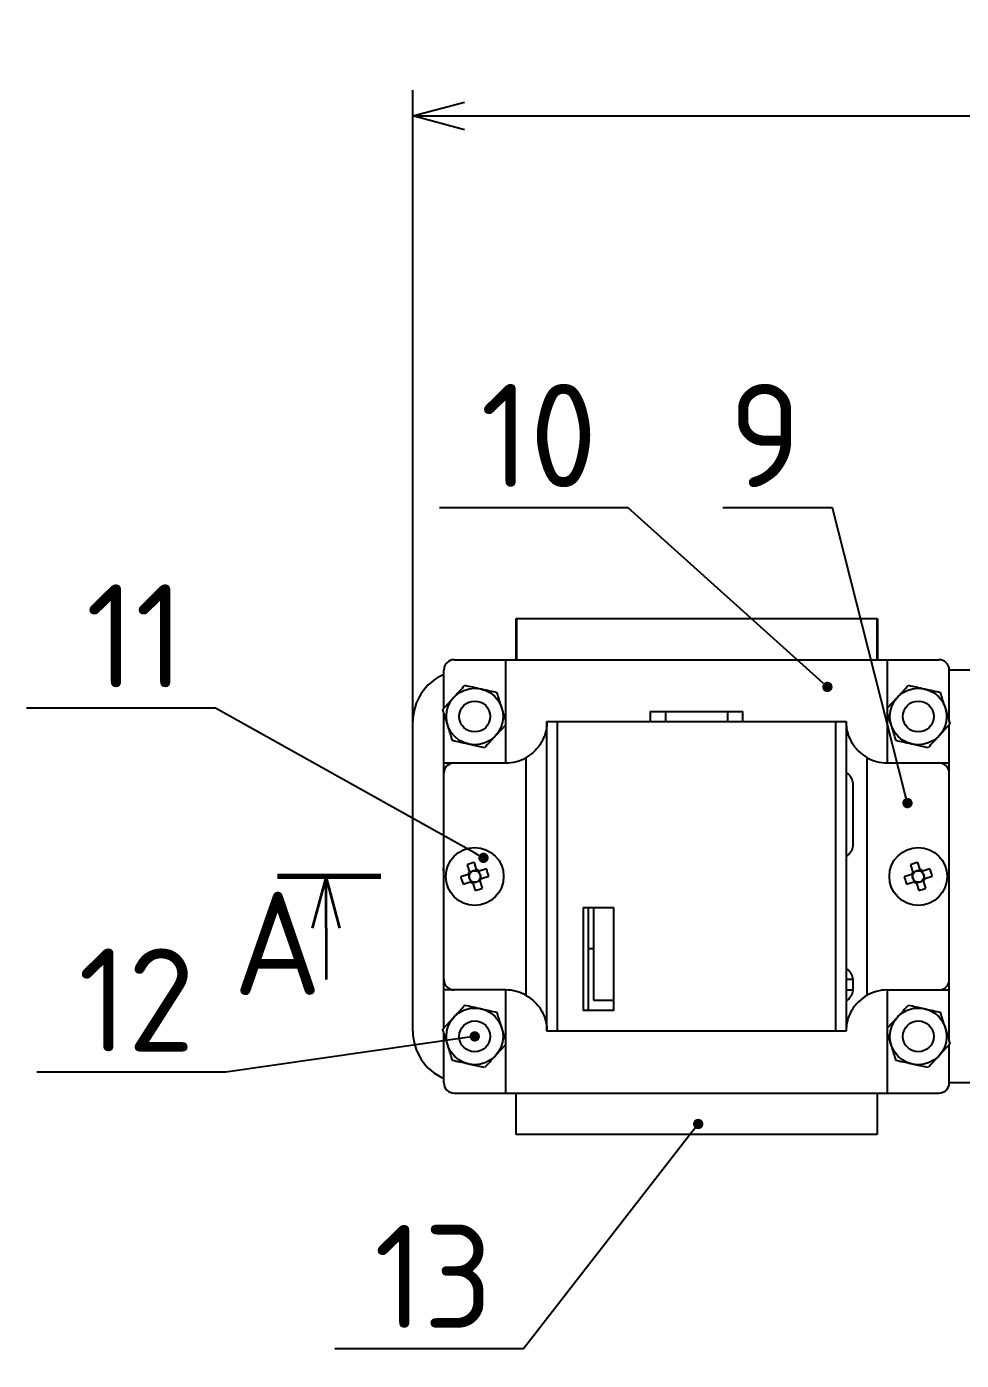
# Model space of a CAD drawing. Header units: millimetres. Extents: x 1005 to 1414, y 863 to 1244.
# Drawn here: x 1005.2 to 1095.8, y 1114.4 to 1243.6 of the extents above; entities that cross this region are included whole.
import ezdxf
from ezdxf import colors
from ezdxf.entities.mleader import LeaderData, LeaderLine
from ezdxf.math import Vec2, Vec3

# ---------------------------------------------------------------- set-up
doc = ezdxf.new("R2010")
doc.units = ezdxf.units.MM
doc.linetypes.add('AM_ISO08W050', pattern=[18, 12, -1.5, 3, -1.5])
for name, color, linetype, lineweight in [('AM_10', 7, 'AM_ISO08W050', 35), ('Nét mảnh', 130, 'Continuous', 13), ('NÉT MẶT CẮT', 10, 'Continuous', 70), ('Nét đậm', 7, 'Continuous', 35)]:
    doc.layers.add(name, color=color, linetype=linetype, lineweight=lineweight)
doc.styles.add('MtXpl_TCVN_7284', font='')
doc.styles.get('MtXpl_TCVN_7284').set_extended_font_data('TCVN 7284')
doc.dimstyles.new('ISO-25$0', dxfattribs={"dimtxt": 4.375, "dimasz": 2.5, "dimexe": 1.25, "dimexo": 0.625, "dimtad": 1, "dimtxsty": 'Standard', "dimblk": 'OPEN30', "dimcen": 2.5, "dimadec": 0, "dimazin": 0, "dimtfac": 1, "dimtmove": 0, "dimatfit": 3, "dimldrblk": 'OPEN30', "dimfxl": 1, "dimarcsym": 0})

# ---------------------------------------------------------------- blocks, each defined once
blk = doc.blocks.new('_Dot')
at = {"color": 0, "linetype": 'ByBlock', "lineweight": -2}
blk.add_line((-0.5, 0), (-1, 0), dxfattribs=at)
at = {"color": 0, "linetype": 'ByBlock', "const_width": 0.5}
blk.add_lwpolyline([(-0.25, 0, 1), (0.25, 0, 1)], format="xyb", close=True, dxfattribs=at)
blk = doc.blocks.new('_Open30')
at = {"color": 0, "linetype": 'ByBlock', "lineweight": -2}
for p, q in [((-1, 0.268), (0, 0)), ((0, 0), (-1, -0.268)), ((0, 0), (-1, 0))]:
    blk.add_line(p, q, dxfattribs=at)
blk = doc.blocks.new('*D32')
at = {"layer": 'Defpoints', "color": 0, "transparency": 16777216}
for p in [(1362.65, 1234.99), (1042.65, 1161.29), (1362.65, 1161.29)]:
    blk.add_point(p, dxfattribs=at)
at = {"layer": 'Nét mảnh', "color": 0, "lineweight": -2, "transparency": 16777216}
for p, q in [((1042.65, 1162.54), (1042.65, 1237.49)), ((1362.65, 1162.54), (1362.65, 1237.49)), ((1047.65, 1234.99), (1357.65, 1234.99))]:
    blk.add_line(p, q, dxfattribs=at)
at = {"layer": 'Nét mảnh', "color": 0, "lineweight": -2, "transparency": 16777216, "xscale": 5, "yscale": 5, "zscale": 5, "rotation": 180}
blk.add_blockref('_Open30', (1042.65, 1234.99), dxfattribs=at)
at = {"layer": 'Nét mảnh', "color": 0, "lineweight": -2, "transparency": 16777216, "xscale": 5, "yscale": 5, "zscale": 5}
blk.add_blockref('_Open30', (1362.65, 1234.99), dxfattribs=at)
at = {"layer": 'Nét mảnh', "color": 0, "transparency": 16777216, "insert": (1202.65, 1239.04), "char_height": 7, "attachment_point": 5}
blk.add_mtext('{\\fTCVN 7284|b0|i0|c0|p34;\\H0.8x;320}', dxfattribs=at)

msp = doc.modelspace()

# ---------------------------------------------------------------- linework, layer by layer
at = {"color": 18, "linetype": 'Continuous', "lineweight": 25, "true_color": 0x000000}
for p, q in [((1052.648, 1186.285), (1087.648, 1186.285)), ((1046.648, 1182.285), (1093.648, 1182.285)), ((1051.648, 1172.285), (1051.648, 1182.285)), ((1088.648, 1182.285), (1088.648, 1172.285)), ((1045.648, 1177.584), (1045.648, 1181.285)), ((1094.648, 1176.411), (1094.648, 1181.285)), ((1097.648, 1181.285), (1094.648, 1181.285)), ((1045.549, 1177.476), (1046.622, 1178.645)), ((1088.648, 1177.584), (1089.622, 1178.645)), ((1042.648, 1146.285), (1042.648, 1176.285)), ((1045.648, 1146.584), (1045.648, 1177.159)), ((1055.648, 1146.285), (1055.648, 1176.285)), ((1055.648, 1176.285), (1084.648, 1176.285)), ((1056.648, 1176.285), (1056.648, 1146.285)), ((1065.648, 1177.285), (1065.648, 1176.285)), ((1065.648, 1177.285), (1074.648, 1177.285)), ((1067.148, 1177.285), (1067.148, 1176.285)), ((1073.148, 1177.285), (1073.148, 1176.285)), ((1074.648, 1176.285), (1074.648, 1177.285)), ((1083.648, 1146.285), (1083.648, 1176.285)), ((1084.648, 1176.285), (1084.648, 1146.285)), ((1051.648, 1175.986), (1050.673, 1174.925)), ((1094.747, 1176.095), (1093.673, 1174.925)), ((1094.648, 1145.411), (1094.648, 1175.986)), ((1049.6, 1173.756), (1048.05, 1174.101)), ((1092.6, 1173.756), (1091.05, 1174.101)), ((1045.648, 1172.285), (1051.648, 1172.285)), ((1053.648, 1149.749), (1053.648, 1172.821)), ((1086.648, 1172.821), (1086.648, 1149.749)), ((1088.648, 1172.285), (1094.648, 1172.285)), ((1084.711, 1171.285), (1084.648, 1171.285)), ((1085.325, 1164.285), (1085.325, 1170.285)), ((1084.648, 1163.285), (1084.711, 1163.285)), ((1045.648, 1162.084), (1045.549, 1161.976)), ((1045.549, 1161.976), (1045.648, 1161.659)), ((1047.903, 1162.421), (1048.126, 1161.713)), ((1048.832, 1161.935), (1048.609, 1162.642)), ((1049.783, 1162.03), (1049.076, 1161.807)), ((1090.903, 1162.421), (1091.126, 1161.713)), ((1091.832, 1161.935), (1091.609, 1162.642)), ((1092.783, 1162.03), (1092.076, 1161.807)), ((1047.998, 1161.469), (1047.291, 1161.247)), ((1047.513, 1160.541), (1048.22, 1160.763)), ((1048.034, 1161.48), (1048.092, 1161.295)), ((1048.322, 1161.736), (1048.137, 1161.678)), ((1048.197, 1160.959), (1048.256, 1160.774)), ((1048.453, 1160.671), (1048.638, 1160.729)), ((1048.464, 1160.635), (1048.686, 1159.928)), ((1048.843, 1161.899), (1048.658, 1161.841)), ((1048.974, 1160.835), (1049.159, 1160.893)), ((1049.099, 1161.611), (1049.04, 1161.796)), ((1049.392, 1160.15), (1049.17, 1160.857)), ((1049.262, 1161.09), (1049.204, 1161.276)), ((1049.298, 1161.101), (1050.005, 1161.324)), ((1090.998, 1161.469), (1090.291, 1161.247)), ((1090.513, 1160.541), (1091.22, 1160.763)), ((1091.034, 1161.48), (1091.092, 1161.295)), ((1091.322, 1161.736), (1091.137, 1161.678)), ((1091.197, 1160.959), (1091.256, 1160.774)), ((1091.453, 1160.671), (1091.638, 1160.729)), ((1091.464, 1160.635), (1091.686, 1159.928)), ((1091.843, 1161.899), (1091.658, 1161.841)), ((1091.974, 1160.835), (1092.159, 1160.893)), ((1092.099, 1161.611), (1092.04, 1161.796)), ((1092.392, 1160.15), (1092.17, 1160.857)), ((1092.262, 1161.09), (1092.204, 1161.276)), ((1092.298, 1161.101), (1093.005, 1161.324)), ((1059.148, 1158.285), (1062.148, 1158.285)), ((1059.148, 1158.285), (1059.148, 1148.285)), ((1059.648, 1158.285), (1059.648, 1148.285)), ((1060.148, 1158.285), (1060.148, 1149.285)), ((1062.148, 1148.285), (1062.148, 1158.285)), ((1060.148, 1154.285), (1059.648, 1154.285)), ((1084.711, 1152.285), (1084.648, 1152.285)), ((1051.648, 1150.285), (1045.648, 1150.285)), ((1051.648, 1140.285), (1051.648, 1150.285)), ((1085.325, 1151.285), (1084.648, 1151.285)), ((1084.648, 1150.285), (1085.325, 1150.285)), ((1085.325, 1150.285), (1085.325, 1151.285)), ((1088.648, 1150.285), (1088.648, 1140.285)), ((1088.648, 1150.285), (1094.648, 1150.285)), ((1060.148, 1149.285), (1062.148, 1149.285)), ((1084.648, 1149.285), (1084.711, 1149.285)), ((1062.148, 1148.285), (1059.148, 1148.285)), ((1045.549, 1146.476), (1046.622, 1147.645)), ((1088.648, 1146.584), (1089.622, 1147.645)), ((1045.648, 1141.285), (1045.648, 1146.159)), ((1084.648, 1146.285), (1055.648, 1146.285)), ((1051.648, 1144.986), (1050.673, 1143.925)), ((1094.747, 1145.095), (1093.673, 1143.925)), ((1094.648, 1141.285), (1094.648, 1144.986)), ((1049.6, 1142.756), (1048.05, 1143.101)), ((1092.6, 1142.756), (1091.05, 1143.101)), ((1177.507, 1141.285), (1094.648, 1141.285)), ((1046.648, 1140.285), (1093.648, 1140.285)), ((1052.648, 1136.285), (1052.648, 1140.285)), ((1087.648, 1140.285), (1087.648, 1136.285)), ((1087.648, 1136.285), (1052.648, 1136.285))]:
    msp.add_line(p, q, dxfattribs=at)
for centre, radius in [((1048.648, 1176.785), 2.75), ((1091.648, 1176.785), 2.75), ((1048.648, 1176.785), 1.5), ((1091.648, 1176.785), 1.5), ((1048.648, 1161.285), 2.8), ((1091.648, 1161.285), 2.8), ((1048.648, 1161.285), 0.556), ((1091.648, 1161.285), 0.556), ((1048.648, 1145.785), 2.75), ((1091.648, 1145.785), 2.75), ((1048.648, 1145.785), 1.5), ((1091.648, 1145.785), 1.5)]:
    msp.add_circle(centre, radius, dxfattribs=at)
for centre, radius, start, end in [((1046.648, 1181.285), 1, 90, 180), ((1093.648, 1181.285), 1, 0, 90), ((1047.648, 1176.285), 5, 113.57818, 180), ((1046.648, 1171.285), 1, 90, 180), ((1051.648, 1176.285), 4, 270, 300), ((1088.648, 1176.285), 4, 240, 270), ((1093.648, 1171.285), 1, 0, 90), ((1051.544, 1152.067), 10.975, 105.50694, 109.37101), ((1048.648, 1161.285), 0.675, 50.66961, 74.20835), ((1039.43, 1158.39), 10.975, 15.50694, 19.37101), ((1094.544, 1152.067), 10.975, 105.50694, 109.37101), ((1091.648, 1161.285), 0.675, 50.66961, 74.20835), ((1082.43, 1158.39), 10.975, 15.50694, 19.37101), ((1057.866, 1164.181), 10.975, 195.50694, 199.37101), ((1048.648, 1161.285), 0.675, 140.66961, 164.20835), ((1048.648, 1161.285), 0.675, 230.66961, 254.20835), ((1048.648, 1161.285), 0.675, 320.66961, 344.20835), ((1100.866, 1164.181), 10.975, 195.50694, 199.37101), ((1091.648, 1161.285), 0.675, 140.66961, 164.20835), ((1091.648, 1161.285), 0.675, 230.66961, 254.20835), ((1091.648, 1161.285), 0.675, 320.66961, 344.20835), ((1045.752, 1170.503), 10.975, 285.50694, 289.37101), ((1088.752, 1170.503), 10.975, 285.50694, 289.37101), ((1046.648, 1151.285), 1, 180, 270), ((1051.648, 1146.285), 4, 60, 90), ((1088.648, 1146.285), 4, 90, 120), ((1093.648, 1151.285), 1, 270, 0), ((1047.648, 1146.285), 5, 180, 246.42182), ((1046.648, 1141.285), 1, 180, 270), ((1093.648, 1141.285), 1, 270, 0)]:
    msp.add_arc(centre, radius, start, end, dxfattribs=at)
for centre, major_axis, start_param, end_param in [((1048.582, 1161.265), (0.469, 0.147), 2.7721797, 3.5110056), ((1048.627, 1161.351), (-0.147, 0.469), 5.9137723, 6.6525983), ((1048.669, 1161.219), (-0.147, 0.469), 2.7721797, 3.5110056), ((1048.714, 1161.306), (0.469, 0.147), 5.9137723, 6.6525983), ((1091.582, 1161.265), (0.469, 0.147), 2.7721797, 3.5110056), ((1091.627, 1161.351), (-0.147, 0.469), 5.9137723, 6.6525983), ((1091.669, 1161.219), (-0.147, 0.469), 2.7721797, 3.5110056), ((1091.714, 1161.306), (0.469, 0.147), 5.9137723, 6.6525983)]:
    msp.add_ellipse(centre, major_axis=major_axis, ratio=0.9901159, start_param=start_param, end_param=end_param, dxfattribs=at)
for points, knots in [([(1046.622, 1178.645), (1046.648, 1178.673), (1047.011, 1179.068), (1047.366, 1179.455), (1047.696, 1179.815)], [0, 0, 0, 0, 0.07015027, 1, 1, 1, 1]), ([(1047.696, 1179.815), (1047.948, 1179.759), (1048.456, 1179.645), (1048.981, 1179.528), (1049.246, 1179.469)], [0, 0, 0, 0, 0.495458, 1, 1, 1, 1]), ([(1049.246, 1179.469), (1049.283, 1179.461), (1049.806, 1179.345), (1050.319, 1179.23), (1050.796, 1179.124)], [0, 0, 0, 0, 0.0701503, 1, 1, 1, 1]), ([(1051.272, 1177.609), (1051.228, 1177.747), (1051.067, 1178.26), (1050.91, 1178.759), (1050.796, 1179.124)], [0, 0, 0, 0, 0.2686336, 1, 1, 1, 1]), ([(1089.622, 1178.645), (1089.648, 1178.673), (1090.011, 1179.068), (1090.366, 1179.455), (1090.696, 1179.815)], [0, 0, 0, 0, 0.0701503, 1, 1, 1, 1]), ([(1090.696, 1179.815), (1090.948, 1179.759), (1091.456, 1179.645), (1091.981, 1179.528), (1092.246, 1179.469)], [0, 0, 0, 0, 0.495458, 1, 1, 1, 1]), ([(1092.246, 1179.469), (1092.283, 1179.461), (1092.806, 1179.345), (1093.319, 1179.23), (1093.796, 1179.124)], [0, 0, 0, 0, 0.0701503, 1, 1, 1, 1]), ([(1094.272, 1177.609), (1094.228, 1177.747), (1094.067, 1178.26), (1093.91, 1178.759), (1093.796, 1179.124)], [0, 0, 0, 0, 0.2686336, 1, 1, 1, 1]), ([(1046.024, 1175.961), (1045.981, 1176.099), (1045.82, 1176.611), (1045.663, 1177.111), (1045.549, 1177.476)], [0, 0, 0, 0, 0.26863361, 1, 1, 1, 1]), ([(1051.648, 1176.411), (1051.641, 1176.433), (1051.519, 1176.823), (1051.392, 1177.228), (1051.272, 1177.609)], [0, 0, 0, 0, 0.0566537, 1, 1, 1, 1]), ([(1094.747, 1176.095), (1094.707, 1176.222), (1094.552, 1176.716), (1094.391, 1177.228), (1094.272, 1177.609)], [0, 0, 0, 0, 0.2575513, 1, 1, 1, 1]), ([(1055.648, 1176.285), (1055.648, 1176.282), (1055.648, 1176.079), (1055.596, 1175.41), (1055.263, 1174.429), (1054.548, 1173.439), (1053.93, 1173.015), (1053.648, 1172.821)], [0, 0, 0, 0, 0.0026961, 0.1589822, 0.5234315, 0.7821764, 1, 1, 1, 1]), ([(1084.648, 1176.285), (1084.648, 1176.282), (1084.648, 1176.079), (1084.699, 1175.41), (1085.033, 1174.429), (1085.748, 1173.439), (1086.366, 1173.015), (1086.648, 1172.821)], [0, 0, 0, 0, 0.0026961, 0.1589822, 0.5234315, 0.7821764, 1, 1, 1, 1]), ([(1089.024, 1175.961), (1088.981, 1176.099), (1088.854, 1176.504), (1088.73, 1176.899), (1088.648, 1177.159)], [0, 0, 0, 0, 0.3400234, 1, 1, 1, 1]), ([(1046.5, 1174.446), (1046.46, 1174.573), (1046.305, 1175.067), (1046.144, 1175.58), (1046.024, 1175.961)], [0, 0, 0, 0, 0.2575513, 1, 1, 1, 1]), ([(1050.673, 1174.925), (1050.648, 1174.897), (1050.285, 1174.503), (1049.93, 1174.116), (1049.6, 1173.756)], [0, 0, 0, 0, 0.0701503, 1, 1, 1, 1]), ([(1089.5, 1174.446), (1089.46, 1174.573), (1089.305, 1175.067), (1089.144, 1175.58), (1089.024, 1175.961)], [0, 0, 0, 0, 0.2575513, 1, 1, 1, 1]), ([(1093.673, 1174.925), (1093.648, 1174.897), (1093.285, 1174.503), (1092.93, 1174.116), (1092.6, 1173.756)], [0, 0, 0, 0, 0.0701503, 1, 1, 1, 1]), ([(1048.05, 1174.101), (1048.013, 1174.109), (1047.49, 1174.226), (1046.977, 1174.34), (1046.5, 1174.446)], [0, 0, 0, 0, 0.07015027, 1, 1, 1, 1]), ([(1091.05, 1174.101), (1091.013, 1174.109), (1090.49, 1174.226), (1089.977, 1174.34), (1089.5, 1174.446)], [0, 0, 0, 0, 0.0701503, 1, 1, 1, 1]), ([(1085.325, 1170.285), (1085.316, 1170.376), (1085.299, 1170.557), (1085.172, 1170.832), (1084.996, 1171.078), (1084.816, 1171.254), (1084.743, 1171.276), (1084.711, 1171.285)], [0, 0, 0, 0, 0.16086068, 0.32031292, 0.56412589, 0.81084201, 1, 1, 1, 1]), ([(1084.711, 1163.285), (1084.747, 1163.297), (1084.818, 1163.319), (1084.987, 1163.486), (1085.158, 1163.714), (1085.284, 1163.98), (1085.323, 1164.175), (1085.325, 1164.27), (1085.325, 1164.285)], [0, 0, 0, 0, 0.208049, 0.4151189, 0.6503301, 0.8315824, 0.9732429, 1, 1, 1, 1]), ([(1048.877, 1161.792), (1048.874, 1161.8), (1048.86, 1161.845), (1048.845, 1161.891), (1048.833, 1161.93), (1048.832, 1161.935)], [0, 0, 0, 0, 0.1606178, 0.8832571, 1, 1, 1, 1]), ([(1091.877, 1161.792), (1091.874, 1161.8), (1091.86, 1161.845), (1091.845, 1161.891), (1091.833, 1161.93), (1091.832, 1161.935)], [0, 0, 0, 0, 0.1606178, 0.8832571, 1, 1, 1, 1]), ([(1048.141, 1161.514), (1048.133, 1161.511), (1048.089, 1161.497), (1048.042, 1161.483), (1048.004, 1161.471), (1047.998, 1161.469)], [0, 0, 0, 0, 0.1606178, 0.8832571, 1, 1, 1, 1]), ([(1048.126, 1161.713), (1048.127, 1161.708), (1048.139, 1161.67), (1048.154, 1161.623), (1048.168, 1161.578), (1048.171, 1161.57)], [0, 0, 0, 0, 0.1167429, 0.8393822, 1, 1, 1, 1]), ([(1048.22, 1160.763), (1048.225, 1160.765), (1048.264, 1160.777), (1048.31, 1160.791), (1048.355, 1160.805), (1048.363, 1160.808)], [0, 0, 0, 0, 0.1167429, 0.8393822, 1, 1, 1, 1]), ([(1048.419, 1160.778), (1048.422, 1160.77), (1048.436, 1160.726), (1048.451, 1160.679), (1048.463, 1160.641), (1048.464, 1160.635)], [0, 0, 0, 0, 0.1606178, 0.8832571, 1, 1, 1, 1]), ([(1049.076, 1161.807), (1049.071, 1161.806), (1049.032, 1161.794), (1048.986, 1161.779), (1048.941, 1161.765), (1048.933, 1161.763)], [0, 0, 0, 0, 0.1167429, 0.8393822, 1, 1, 1, 1]), ([(1049.17, 1160.857), (1049.169, 1160.863), (1049.157, 1160.901), (1049.142, 1160.948), (1049.128, 1160.992), (1049.125, 1161)], [0, 0, 0, 0, 0.1167429, 0.8393822, 1, 1, 1, 1]), ([(1049.155, 1161.057), (1049.163, 1161.059), (1049.207, 1161.073), (1049.254, 1161.088), (1049.292, 1161.1), (1049.298, 1161.101)], [0, 0, 0, 0, 0.16061782, 0.88325706, 1, 1, 1, 1]), ([(1091.141, 1161.514), (1091.133, 1161.511), (1091.089, 1161.497), (1091.042, 1161.483), (1091.004, 1161.471), (1090.998, 1161.469)], [0, 0, 0, 0, 0.1606178, 0.8832571, 1, 1, 1, 1]), ([(1091.126, 1161.713), (1091.127, 1161.708), (1091.139, 1161.67), (1091.154, 1161.623), (1091.168, 1161.578), (1091.171, 1161.57)], [0, 0, 0, 0, 0.11674294, 0.83938218, 1, 1, 1, 1]), ([(1091.22, 1160.763), (1091.225, 1160.765), (1091.264, 1160.777), (1091.31, 1160.791), (1091.355, 1160.805), (1091.363, 1160.808)], [0, 0, 0, 0, 0.1167429, 0.8393822, 1, 1, 1, 1]), ([(1091.419, 1160.778), (1091.422, 1160.77), (1091.436, 1160.726), (1091.451, 1160.679), (1091.463, 1160.641), (1091.464, 1160.635)], [0, 0, 0, 0, 0.1606178, 0.8832571, 1, 1, 1, 1]), ([(1092.076, 1161.807), (1092.071, 1161.806), (1092.032, 1161.794), (1091.986, 1161.779), (1091.941, 1161.765), (1091.933, 1161.763)], [0, 0, 0, 0, 0.1167429, 0.8393822, 1, 1, 1, 1]), ([(1092.17, 1160.857), (1092.169, 1160.863), (1092.157, 1160.901), (1092.142, 1160.948), (1092.128, 1160.992), (1092.125, 1161)], [0, 0, 0, 0, 0.11674294, 0.83938218, 1, 1, 1, 1]), ([(1092.155, 1161.057), (1092.163, 1161.059), (1092.207, 1161.073), (1092.254, 1161.088), (1092.292, 1161.1), (1092.298, 1161.101)], [0, 0, 0, 0, 0.16061782, 0.88325706, 1, 1, 1, 1]), ([(1085.325, 1151.285), (1085.316, 1151.376), (1085.299, 1151.557), (1085.172, 1151.832), (1084.996, 1152.078), (1084.816, 1152.254), (1084.743, 1152.276), (1084.711, 1152.285)], [0, 0, 0, 0, 0.1608607, 0.3203129, 0.5641259, 0.810842, 1, 1, 1, 1]), ([(1084.711, 1149.285), (1084.747, 1149.297), (1084.818, 1149.319), (1084.987, 1149.486), (1085.158, 1149.714), (1085.284, 1149.98), (1085.323, 1150.175), (1085.325, 1150.27), (1085.325, 1150.285)], [0, 0, 0, 0, 0.208049, 0.4151189, 0.6503301, 0.8315824, 0.9732429, 1, 1, 1, 1]), ([(1053.648, 1149.749), (1053.93, 1149.555), (1054.548, 1149.131), (1055.263, 1148.142), (1055.596, 1147.16), (1055.648, 1146.492), (1055.648, 1146.289), (1055.648, 1146.285)], [0, 0, 0, 0, 0.2178236, 0.4765685, 0.8410178, 0.9973039, 1, 1, 1, 1]), ([(1086.648, 1149.749), (1086.366, 1149.555), (1085.748, 1149.131), (1085.033, 1148.142), (1084.699, 1147.16), (1084.648, 1146.492), (1084.648, 1146.289), (1084.648, 1146.285)], [0, 0, 0, 0, 0.2178236, 0.4765685, 0.8410178, 0.9973039, 1, 1, 1, 1]), ([(1046.622, 1147.645), (1046.648, 1147.673), (1047.011, 1148.068), (1047.366, 1148.455), (1047.696, 1148.815)], [0, 0, 0, 0, 0.0701503, 1, 1, 1, 1]), ([(1047.696, 1148.815), (1047.948, 1148.759), (1048.456, 1148.645), (1048.981, 1148.528), (1049.246, 1148.469)], [0, 0, 0, 0, 0.495458, 1, 1, 1, 1]), ([(1049.246, 1148.469), (1049.283, 1148.461), (1049.806, 1148.345), (1050.319, 1148.23), (1050.796, 1148.124)], [0, 0, 0, 0, 0.0701503, 1, 1, 1, 1]), ([(1051.272, 1146.609), (1051.228, 1146.747), (1051.067, 1147.26), (1050.91, 1147.759), (1050.796, 1148.124)], [0, 0, 0, 0, 0.2686336, 1, 1, 1, 1]), ([(1089.622, 1147.645), (1089.648, 1147.673), (1090.011, 1148.068), (1090.366, 1148.455), (1090.696, 1148.815)], [0, 0, 0, 0, 0.07015027, 1, 1, 1, 1]), ([(1090.696, 1148.815), (1090.948, 1148.759), (1091.456, 1148.645), (1091.981, 1148.528), (1092.246, 1148.469)], [0, 0, 0, 0, 0.495458, 1, 1, 1, 1]), ([(1092.246, 1148.469), (1092.283, 1148.461), (1092.806, 1148.345), (1093.319, 1148.23), (1093.796, 1148.124)], [0, 0, 0, 0, 0.0701503, 1, 1, 1, 1]), ([(1094.272, 1146.609), (1094.228, 1146.747), (1094.067, 1147.26), (1093.91, 1147.759), (1093.796, 1148.124)], [0, 0, 0, 0, 0.2686336, 1, 1, 1, 1]), ([(1046.024, 1144.961), (1045.981, 1145.099), (1045.82, 1145.611), (1045.663, 1146.111), (1045.549, 1146.476)], [0, 0, 0, 0, 0.26863361, 1, 1, 1, 1]), ([(1051.648, 1145.411), (1051.641, 1145.433), (1051.519, 1145.823), (1051.392, 1146.228), (1051.272, 1146.609)], [0, 0, 0, 0, 0.0566537, 1, 1, 1, 1]), ([(1094.747, 1145.095), (1094.707, 1145.222), (1094.552, 1145.716), (1094.391, 1146.228), (1094.272, 1146.609)], [0, 0, 0, 0, 0.2575513, 1, 1, 1, 1]), ([(1089.024, 1144.961), (1088.981, 1145.099), (1088.854, 1145.504), (1088.73, 1145.899), (1088.648, 1146.159)], [0, 0, 0, 0, 0.3400234, 1, 1, 1, 1]), ([(1046.5, 1143.446), (1046.46, 1143.573), (1046.305, 1144.067), (1046.144, 1144.58), (1046.024, 1144.961)], [0, 0, 0, 0, 0.2575513, 1, 1, 1, 1]), ([(1050.673, 1143.925), (1050.648, 1143.897), (1050.285, 1143.503), (1049.93, 1143.116), (1049.6, 1142.756)], [0, 0, 0, 0, 0.0701503, 1, 1, 1, 1]), ([(1089.5, 1143.446), (1089.46, 1143.573), (1089.305, 1144.067), (1089.144, 1144.58), (1089.024, 1144.961)], [0, 0, 0, 0, 0.2575513, 1, 1, 1, 1]), ([(1093.673, 1143.925), (1093.648, 1143.897), (1093.285, 1143.503), (1092.93, 1143.116), (1092.6, 1142.756)], [0, 0, 0, 0, 0.0701503, 1, 1, 1, 1]), ([(1048.05, 1143.101), (1048.013, 1143.109), (1047.49, 1143.226), (1046.977, 1143.34), (1046.5, 1143.446)], [0, 0, 0, 0, 0.0701503, 1, 1, 1, 1]), ([(1091.05, 1143.101), (1091.013, 1143.109), (1090.49, 1143.226), (1089.977, 1143.34), (1089.5, 1143.446)], [0, 0, 0, 0, 0.0701503, 1, 1, 1, 1])]:
    msp.add_open_spline(points, degree=3, knots=knots, dxfattribs=at)
at = {"layer": 'NÉT MẶT CẮT', "color": 18, "true_color": 0x000000}
msp.add_line((1039.54, 1161.285), (1029.54, 1161.285), dxfattribs=at)
at = {"layer": 'Nét đậm', "color": 18, "true_color": 0x000000}
for p, q in [((1052.648, 1186.285), (1052.648, 1182.285)), ((1087.648, 1186.285), (1087.648, 1182.285)), ((1034.232, 1161.285), (1032.892, 1156.285)), ((1034.232, 1156.285), (1034.232, 1161.285)), ((1035.571, 1156.285), (1034.232, 1161.285)), ((1034.232, 1156.285), (1034.232, 1151.285))]:
    msp.add_line(p, q, dxfattribs=at)

# ---------------------------------------------------------------- texts
at = {"layer": 'AM_10', "color": 18, "true_color": 0x000000, "insert": (1029.527, 1154.798), "char_height": 10, "attachment_point": 5, "style": 'MtXpl_TCVN_7284'}
msp.add_mtext('A', dxfattribs=at)

# ---------------------------------------------------------------- dimensions: what is measured, and where the dimension line sits
at = {"layer": 'Nét mảnh', "color": 18, "true_color": 0x000000}
dim = msp.add_linear_dim(base=(1362.648, 1234.992), p1=(1042.648, 1161.285), p2=(1362.648, 1161.285), text='{\\fTCVN 7284|b0|i0|c0|p34;\\H0.8x;<>}', dimstyle='ISO-25$0', override={"dimscale": 2, "dimtxt": 3.5}, dxfattribs=at)
dim.commit()
dim.dimension.update_dxf_attribs({"geometry": '*D32', "text_midpoint": (1202.648, 1239.042)})

# ---------------------------------------------------------------- leaders
ml = msp.add_multileader_mtext('Standard', dxfattribs=at)
ml.set_content('10', color=(0, 0, 0), style='MtXpl_TCVN_7284')
ml.set_leader_properties()
ml.set_arrow_properties(name='DOT')
ml.build(insert=Vec2(0, 0))
ml.multileader.update_dxf_attribs({"text_left_attachment_type": 5, "text_right_attachment_type": 5, "dogleg_length": 3, "arrow_head_size": 1})
ctx = ml.context
ctx.base_point, ctx.char_height, ctx.arrow_head_size, ctx.landing_gap_size, ctx.plane_origin = Vec3(1050.522, 1197.016), 10, 1, 0, Vec3(1060.023, 1180.221)
ctx.left_attachment, ctx.right_attachment, ctx.text_align_type = 5, 5, 2
notes = []
notes.append((ctx, [(1, (1, 1, 0), (1063.522, 1197.016), (-1, 0), 3, [(0, [(1082.836, 1179.65)], 0, [])])]))
ctx.mtext.insert, ctx.mtext.alignment, ctx.mtext.flow_direction = Vec3(1060.522, 1209.016), 3, 5
ml = msp.add_multileader_mtext('Standard', dxfattribs=at)
ml.set_content('9', color=(0, 0, 0), style='MtXpl_TCVN_7284')
ml.set_leader_properties()
ml.set_arrow_properties(name='DOT')
ml.build(insert=Vec2(0, 0))
ml.multileader.update_dxf_attribs({"text_left_attachment_type": 5, "text_right_attachment_type": 5, "dogleg_length": 3, "arrow_head_size": 1})
ctx = ml.context
ctx.base_point, ctx.char_height, ctx.arrow_head_size, ctx.landing_gap_size, ctx.plane_origin = Vec3(1075.339, 1197.016), 10, 1, 0, Vec3(1090.6, 1168.396)
ctx.left_attachment, ctx.right_attachment, ctx.text_align_type = 5, 5, 2
notes.append((ctx, [(1, (1, 1, 0), (1083.339, 1197.016), (-1, 0), 3, [(0, [(1090.6, 1168.396)], 0, [])])]))
ctx.mtext.insert, ctx.mtext.alignment, ctx.mtext.flow_direction = Vec3(1080.339, 1209.016), 3, 5
ml = msp.add_multileader_mtext('Standard', dxfattribs=at)
ml.set_content('11', color=(0, 0, 0), style='MtXpl_TCVN_7284')
ml.set_leader_properties()
ml.set_arrow_properties(name='DOT')
ml.build(insert=Vec2(0, 0))
ml.multileader.update_dxf_attribs({"text_left_attachment_type": 5, "text_right_attachment_type": 5, "dogleg_length": 3, "arrow_head_size": 1})
ctx = ml.context
ctx.base_point, ctx.char_height, ctx.arrow_head_size, ctx.landing_gap_size, ctx.plane_origin = Vec3(1012.502, 1177.589), 10, 1, 0, Vec3(1049.495, 1163.085)
ctx.left_attachment, ctx.right_attachment, ctx.text_align_type = 5, 5, 2
notes.append((ctx, [(0, (1, 1, 0), (1023.502, 1177.589), (-1, 0), 3, [(0, [(1049.495, 1163.085)], 0, [])])]))
ctx.mtext.insert, ctx.mtext.alignment, ctx.mtext.flow_direction = Vec3(1020.502, 1189.589), 3, 5
ml = msp.add_multileader_mtext('Standard', dxfattribs=at)
ml.set_content('12', color=(0, 0, 0), style='MtXpl_TCVN_7284')
ml.set_leader_properties()
ml.set_arrow_properties(name='DOT')
ml.build(insert=Vec2(0, 0))
ml.multileader.update_dxf_attribs({"text_left_attachment_type": 5, "text_right_attachment_type": 5, "dogleg_length": 3, "arrow_head_size": 1})
ctx = ml.context
ctx.base_point, ctx.char_height, ctx.arrow_head_size, ctx.landing_gap_size, ctx.plane_origin = Vec3(1011.502, 1142.306), 10, 1, 0, Vec3(1048.648, 1145.785)
ctx.left_attachment, ctx.right_attachment, ctx.text_align_type = 5, 5, 2
notes.append((ctx, [(0, (1, 1, 0), (1024.502, 1142.306), (-1, 0), 3, [(0, [(1048.648, 1145.785)], 0, [])])]))
ctx.mtext.insert, ctx.mtext.alignment, ctx.mtext.flow_direction = Vec3(1021.502, 1154.306), 3, 5
ml = msp.add_multileader_mtext('Standard', dxfattribs=at)
ml.set_content('13', color=(0, 0, 0), style='MtXpl_TCVN_7284')
ml.set_leader_properties()
ml.set_arrow_properties(name='DOT')
ml.build(insert=Vec2(0, 0))
ml.multileader.update_dxf_attribs({"text_left_attachment_type": 5, "text_right_attachment_type": 5, "dogleg_length": 3, "arrow_head_size": 1})
ctx = ml.context
ctx.base_point, ctx.char_height, ctx.arrow_head_size, ctx.landing_gap_size, ctx.plane_origin = Vec3(1040.386, 1115.516), 10, 1, 0, Vec3(1070.312, 1137.296)
ctx.left_attachment, ctx.right_attachment, ctx.text_align_type = 5, 5, 2
notes.append((ctx, [(1, (1, 1, 0), (1053.386, 1115.516), (-1, 0), 3, [(0, [(1070.312, 1137.296)], 0, [])])]))
ctx.mtext.insert, ctx.mtext.alignment, ctx.mtext.flow_direction = Vec3(1050.386, 1127.516), 3, 5
for ctx, leaders in notes:
    for number, flags, end, landing, length, lines in leaders:
        leader = LeaderData()
        leader.index, (leader.has_last_leader_line, leader.has_dogleg_vector, leader.attachment_direction) = number, flags
        leader.last_leader_point, leader.dogleg_vector, leader.dogleg_length = Vec3(end), Vec3(landing), length
        for number, points, colour, breaks in lines:
            line = LeaderLine()
            line.index, line.vertices, line.color, line.breaks = number, Vec3.list(points), colors.encode_raw_color(colour), breaks
            leader.lines.append(line)
        ctx.leaders.append(leader)

doc.saveas('drawing.dxf')
